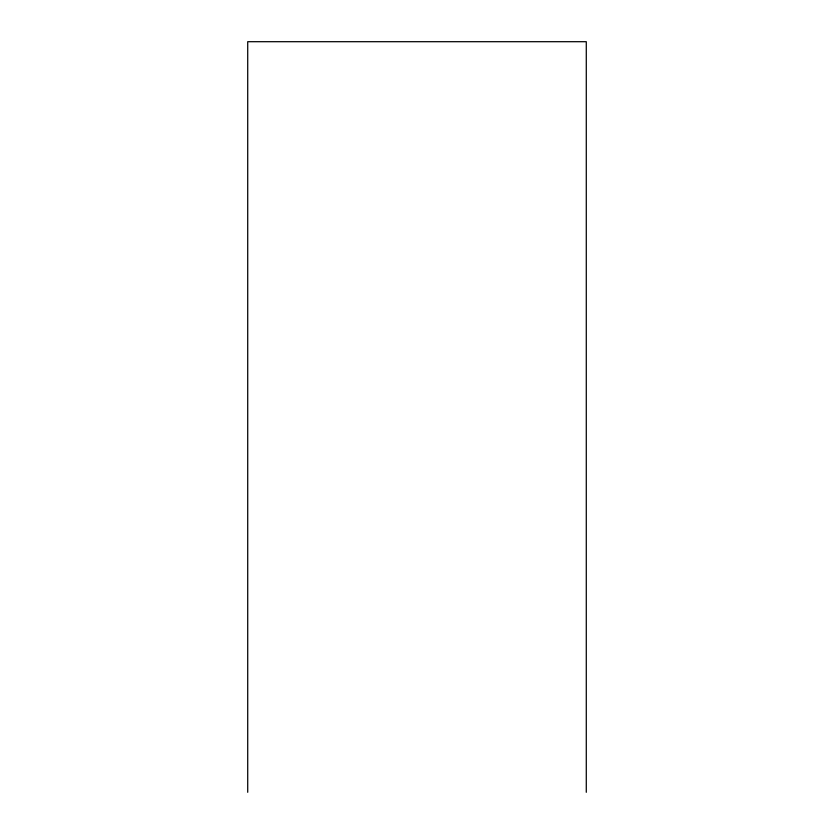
<?xml version="1.0" encoding="UTF-8"?>
<svg xmlns="http://www.w3.org/2000/svg" width="834" height="834" viewBox="0 0 834 834"><rect width="100%" height="100%" fill="white"/><g stroke="black" fill="none" stroke-linecap="round" stroke-linejoin="round"><path stroke-width="1.25" d="M586.281 792.3L586.281 41.7L247.719 41.7L247.719 792.3"/></g></svg>
